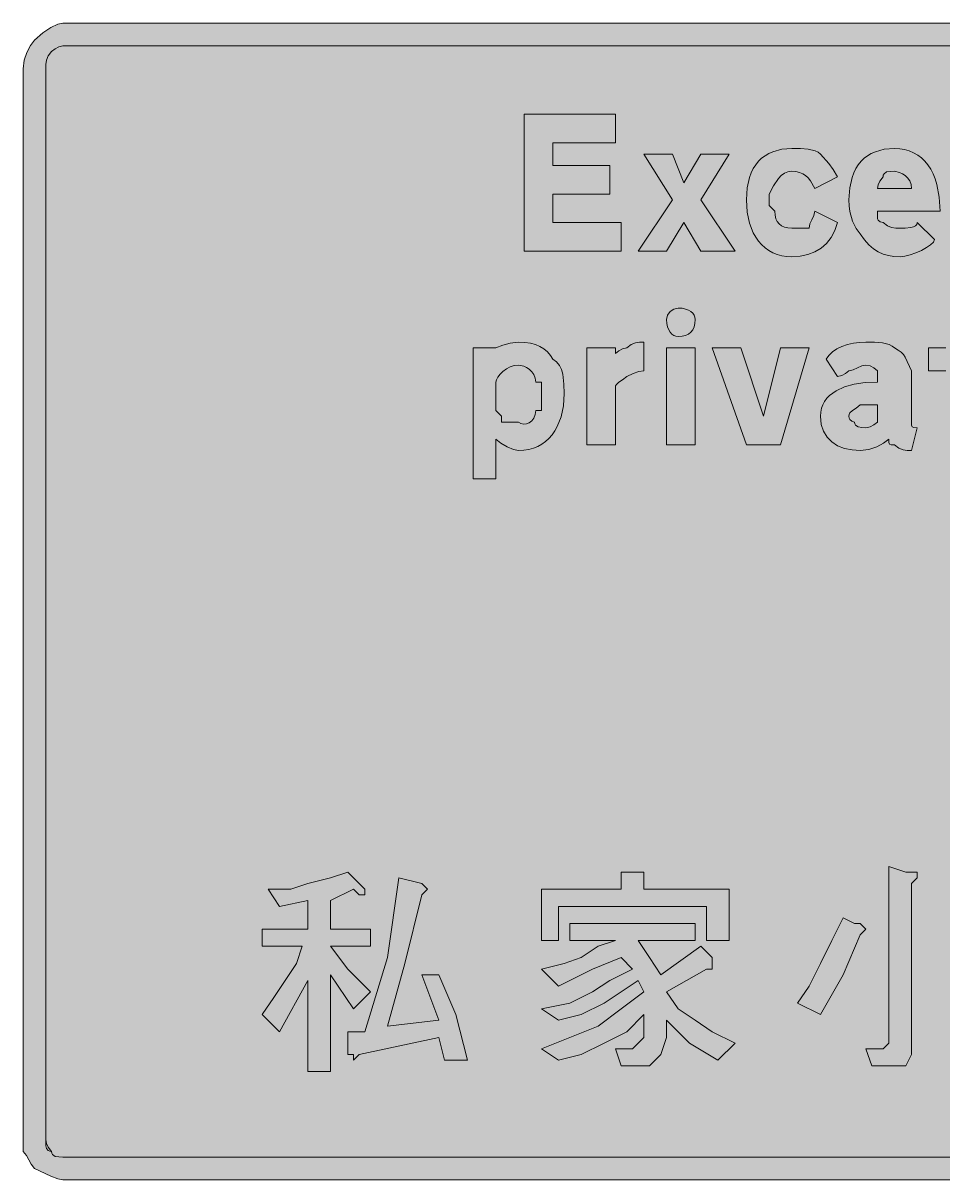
# Model space of a CAD drawing. Header units: metres. Extents: x 12 to 555, y 13 to 257.
# Drawn here: x 12.3 to 206.1, y 13.4 to 257 of the extents above; entities that cross this region are included whole.
import ezdxf

# ---------------------------------------------------------------- set-up
doc = ezdxf.new("R2010")
doc.units = ezdxf.units.M
doc.layers.add('FILL_BLACK_000000', color=7, linetype='Continuous', true_color=0x000000)
doc.layers.add('FILL_WHITE_FFFFFF', color=7, linetype='Continuous', true_color=0xffffff)

msp = doc.modelspace()

# ---------------------------------------------------------------- hatches: boundary and pattern name
at = {"layer": 'FILL_BLACK_000000', "true_color": 0x000000}
h = msp.add_hatch(color=7, dxfattribs=at)
h.dxf.hatch_style = 1
h.paths.add_polyline_path([(545.97, 256.85), (546.87, 256.44), (547.77, 256.03), (548.67, 255.84), (549.55, 255.63), (550.32, 255.09), (550.86, 254.32), (551.07, 253.44), (551.95, 253.23), (552.72, 252.69), (553.26, 251.92), (553.47, 251.04), (553.66, 250.14), (554.07, 249.24), (554.48, 248.34), (554.67, 247.44), (554.67, 21.84), (554.45, 20.73), (553.77, 19.29), (552.65, 17.62), (551.07, 15.84), (549.96, 14.96), (548.52, 14.19), (546.85, 13.65), (545.07, 13.44), (20.67, 13.44), (19.56, 13.65), (18.12, 14.19), (14.67, 15.84), (13.96, 16.74), (13.47, 17.64), (12.98, 18.54), (12.27, 19.44), (12.27, 21.84), (12.27, 247.44), (12.48, 249.22), (13.02, 250.89), (13.79, 252.33), (14.67, 253.44), (16.45, 255.01), (18.12, 256.14), (19.56, 256.81), (20.67, 257.04), (545.07, 257.04), (545.97, 256.85)])
h.paths.add_polyline_path([(19.02, 251.64), (18.27, 251.04), (17.58, 250.14), (17.22, 249.24), (17.09, 248.34), (17.07, 247.44), (17.07, 21.84), (17.22, 21.09), (17.58, 20.32), (18.27, 19.44), (18.32, 19.04), (18.48, 18.75), (19.02, 18.39), (19.79, 18.26), (20.67, 18.24), (545.07, 18.24), (547.47, 18.24), (548.67, 19.44), (549.36, 20.32), (549.72, 21.09), (549.87, 21.84), (549.87, 247.44), (549.85, 248.34), (549.72, 249.24), (549.36, 250.14), (548.67, 251.04), (547.77, 251.23), (546.87, 251.64), (545.97, 252.05), (545.07, 252.24), (20.67, 252.24), (19.79, 252.05), (19.02, 251.64)], flags=16)
h = msp.add_hatch(color=7, dxfattribs=at)
h.dxf.hatch_style = 1
h.paths.add_polyline_path([(123.87, 215.04), (138.27, 215.04), (138.27, 209.04), (117.87, 209.04), (117.87, 237.84), (137.07, 237.84), (137.07, 231.84), (123.87, 231.84), (123.87, 227.04), (135.87, 227.04), (135.87, 221.04), (123.87, 221.04), (123.87, 215.04)])
h = msp.add_hatch(color=7, dxfattribs=at)
h.dxf.hatch_style = 1
h.paths.add_polyline_path([(161.07, 229.44), (155.07, 219.84), (162.27, 209.04), (155.07, 209.04), (151.47, 215.04), (147.87, 209.04), (141.87, 209.04), (149.07, 219.84), (143.07, 229.44), (149.07, 229.44), (151.47, 223.44), (155.07, 229.44), (161.07, 229.44)])
h = msp.add_hatch(color=7, dxfattribs=at)
h.dxf.hatch_style = 1
h.paths.add_polyline_path([(176.05, 230.62), (177.72, 230.49), (179.16, 230.13), (179.77, 229.84), (180.27, 229.44), (182.07, 227.49), (182.97, 226.23), (183.87, 224.64), (179.07, 222.24), (178.15, 223.81), (177.66, 224.43), (177.12, 224.94), (176.53, 225.33), (175.86, 225.61), (175.12, 225.78), (174.27, 225.84), (173.42, 225.73), (172.68, 225.43), (172.01, 224.95), (171.42, 224.34), (170.39, 222.8), (169.47, 221.04), (169.47, 219.84), (169.47, 218.64), (170.67, 217.44), (170.73, 216.6), (170.9, 215.86), (171.18, 215.25), (171.57, 214.74), (172.08, 214.35), (172.7, 214.06), (173.43, 213.9), (174.27, 213.84), (177.87, 213.84), (178.06, 214.74), (178.47, 215.64), (178.88, 216.54), (179.07, 217.44), (183.87, 215.04), (183.31, 213.35), (182.54, 211.89), (181.57, 210.65), (180.42, 209.64), (179.1, 208.85), (177.63, 208.29), (176.01, 207.95), (174.27, 207.84), (173.17, 207.9), (172.13, 208.06), (171.16, 208.33), (170.24, 208.7), (169.38, 209.17), (168.6, 209.74), (167.87, 210.4), (167.22, 211.14), (166.64, 211.97), (166.13, 212.88), (165.33, 214.93), (164.84, 217.26), (164.67, 219.84), (164.84, 222.37), (165.33, 224.56), (165.69, 225.54), (166.13, 226.42), (166.64, 227.22), (167.22, 227.94), (167.87, 228.57), (168.6, 229.12), (169.38, 229.59), (170.24, 229.96), (172.13, 230.47), (174.27, 230.64), (176.05, 230.62)])
h = msp.add_hatch(color=7, dxfattribs=at)
h.dxf.hatch_style = 1
h.paths.add_polyline_path([(192.27, 216.24), (192.32, 215.84), (192.46, 215.55), (192.87, 215.19), (193.47, 215.04), (194.37, 214.35), (195.27, 213.99), (196.17, 213.86), (197.07, 213.84), (198.14, 213.86), (199.32, 213.99), (199.85, 214.13), (200.28, 214.35), (200.56, 214.64), (200.67, 215.04), (204.27, 211.44), (204.06, 210.94), (203.48, 210.37), (202.62, 209.77), (201.57, 209.19), (200.4, 208.66), (199.21, 208.23), (198.07, 207.95), (197.07, 207.84), (195.77, 207.9), (194.58, 208.08), (193.46, 208.41), (192.42, 208.89), (191.43, 209.54), (190.49, 210.37), (189.57, 211.4), (188.67, 212.64), (187.79, 213.76), (187.02, 215.34), (186.48, 217.36), (186.32, 218.55), (186.27, 219.84), (186.44, 222.37), (186.93, 224.56), (187.29, 225.54), (187.73, 226.42), (188.24, 227.22), (188.82, 227.94), (189.47, 228.57), (190.2, 229.12), (190.98, 229.59), (191.84, 229.96), (193.73, 230.47), (195.87, 230.64), (196.97, 230.58), (198.01, 230.42), (198.98, 230.14), (199.9, 229.76), (200.76, 229.27), (201.54, 228.68), (202.27, 227.98), (202.92, 227.19), (203.5, 226.3), (204.01, 225.31), (204.45, 224.22), (204.81, 223.05), (205.3, 220.42), (205.47, 217.44), (192.27, 217.44), (192.27, 216.24)])
h.paths.add_polyline_path([(199.36, 223.08), (199.08, 223.81), (198.65, 224.43), (198.12, 224.94), (197.54, 225.33), (196.94, 225.61), (195.87, 225.84), (194.99, 225.82), (194.22, 225.69), (193.68, 225.33), (193.52, 225.04), (193.47, 224.64), (192.78, 223.76), (192.42, 222.99), (192.27, 222.24), (199.47, 222.24), (199.36, 223.08)], flags=16)
h = msp.add_hatch(color=7, dxfattribs=at)
h.dxf.hatch_style = 1
h.paths.add_polyline_path([(153.81, 193.8), (153.64, 193.06), (153.36, 192.45), (152.97, 191.94), (152.46, 191.55), (151.85, 191.26), (151.11, 191.1), (150.27, 191.04), (149.82, 191.1), (149.39, 191.26), (148.98, 191.55), (148.62, 191.94), (148.31, 192.45), (148.08, 193.06), (147.92, 193.8), (147.87, 194.64), (148.08, 195.52), (148.62, 196.29), (149.39, 196.83), (150.27, 197.04), (151.11, 196.99), (151.85, 196.83), (152.46, 196.6), (152.97, 196.29), (153.36, 195.93), (153.64, 195.52), (153.81, 195.09), (153.87, 194.64), (153.81, 193.8)])
h = msp.add_hatch(color=7, dxfattribs=at)
h.dxf.hatch_style = 1
h.paths.add_polyline_path([(217.47, 188.64), (217.47, 183.84), (211.47, 183.84), (211.47, 174.24), (211.62, 173.64), (211.98, 173.23), (212.27, 173.09), (212.67, 173.04), (212.82, 172.44), (213.18, 172.03), (213.47, 171.89), (213.87, 171.84), (215.07, 171.84), (215.47, 171.89), (215.78, 172.03), (216.27, 172.44), (216.76, 172.85), (217.07, 172.99), (217.47, 173.04), (217.47, 168.24), (216.53, 167.55), (215.37, 167.19), (213.76, 167.06), (211.47, 167.04), (210.57, 167.06), (209.67, 167.19), (208.77, 167.55), (207.87, 168.24), (207.18, 169.14), (206.82, 170.04), (206.69, 170.94), (206.67, 171.84), (206.67, 183.84), (203.07, 183.84), (203.07, 188.64), (206.67, 188.64), (206.67, 194.64), (211.47, 197.04), (211.47, 188.64), (217.47, 188.64)])
h = msp.add_hatch(color=7, dxfattribs=at)
h.dxf.hatch_style = 1
h.paths.add_polyline_path([(125.61, 174.13), (124.81, 172.08), (124.3, 171.17), (123.72, 170.34), (123.07, 169.6), (122.34, 168.94), (121.56, 168.37), (120.7, 167.9), (119.78, 167.53), (118.81, 167.26), (117.77, 167.1), (116.67, 167.04), (115.58, 167.25), (114.27, 167.79), (112.96, 168.56), (111.87, 169.44), (111.87, 161.04), (107.07, 161.04), (107.07, 188.64), (111.87, 188.64), (113.37, 189.24), (114.91, 189.65), (116.67, 189.84), (117.96, 189.78), (119.15, 189.61), (120.21, 189.33), (121.17, 188.94), (122.01, 188.43), (122.75, 187.81), (123.36, 187.08), (123.87, 186.24), (124.66, 185.68), (125.26, 184.95), (125.68, 184.07), (125.97, 183.09), (126.23, 181.01), (126.27, 179.04), (126.1, 176.46), (125.61, 174.13)])
h.paths.add_polyline_path([(117.74, 172.57), (118.34, 172.64), (118.92, 172.89), (119.45, 173.31), (119.88, 173.88), (120.16, 174.6), (120.27, 175.44), (121.47, 175.44), (121.47, 176.64), (121.47, 180.24), (121.47, 181.44), (120.27, 181.44), (120.16, 182.28), (119.88, 183.01), (119.45, 183.63), (118.92, 184.14), (118.34, 184.53), (117.74, 184.81), (116.67, 185.04), (115.77, 184.93), (114.91, 184.65), (114.1, 184.22), (113.37, 183.69), (112.76, 183.11), (112.28, 182.51), (111.98, 181.94), (111.87, 181.44), (111.87, 175.44), (113.07, 174.24), (113.07, 173.04), (116.67, 173.04), (117.17, 172.7), (117.74, 172.57)], flags=16)
h = msp.add_hatch(color=7, dxfattribs=at)
h.dxf.hatch_style = 1
h.paths.add_polyline_path([(131.07, 188.64), (137.07, 188.64), (137.07, 187.44), (137.82, 188.04), (138.59, 188.45), (139.47, 188.64), (140.37, 189.33), (141.27, 189.69), (142.17, 189.82), (143.07, 189.84), (143.07, 183.84), (142, 183.65), (140.82, 183.24), (139.47, 182.64), (138.59, 181.93), (137.82, 181.44), (137.28, 180.95), (137.12, 180.64), (137.07, 180.24), (137.07, 168.24), (131.07, 168.24), (131.07, 188.64)])
h = msp.add_hatch(color=7, dxfattribs=at)
h.dxf.hatch_style = 1
h.paths.add_polyline_path([(147.87, 168.24), (147.87, 188.64), (153.87, 188.64), (153.87, 168.24), (147.87, 168.24)])
h = msp.add_hatch(color=7, dxfattribs=at)
h.dxf.hatch_style = 1
h.paths.add_polyline_path([(157.47, 188.64), (163.47, 188.64), (168.27, 174.24), (171.87, 188.64), (177.87, 188.64), (171.87, 168.24), (168.27, 168.24), (164.67, 168.24), (157.47, 188.64)])
h = msp.add_hatch(color=7, dxfattribs=at)
h.dxf.hatch_style = 1
h.paths.add_polyline_path([(198.57, 167.06), (197.67, 167.19), (196.77, 167.55), (195.87, 168.24), (195.18, 168.26), (194.82, 168.39), (194.69, 168.75), (194.67, 169.44), (193.56, 168.56), (192.12, 167.79), (190.45, 167.25), (188.67, 167.04), (186.93, 167.15), (185.33, 167.49), (183.9, 168.05), (182.67, 168.84), (181.66, 169.85), (180.91, 171.09), (180.43, 172.55), (180.27, 174.24), (180.33, 175.11), (180.49, 175.93), (180.76, 176.69), (181.13, 177.39), (181.6, 178.04), (182.17, 178.63), (183.57, 179.64), (185.31, 180.43), (187.36, 180.99), (189.69, 181.33), (192.27, 181.44), (192.27, 182.64), (192.27, 183.84), (191.52, 184.44), (190.75, 184.85), (189.87, 185.04), (188.97, 184.85), (188.07, 184.44), (187.17, 184.03), (186.27, 183.84), (185.52, 183.24), (184.75, 182.83), (183.87, 182.64), (181.47, 186.24), (182.03, 187.08), (182.78, 187.81), (183.71, 188.43), (184.77, 188.94), (185.95, 189.33), (187.21, 189.61), (188.52, 189.78), (189.87, 189.84), (191.65, 189.82), (193.32, 189.69), (194.76, 189.33), (195.37, 189.04), (195.87, 188.64), (196.66, 188.19), (197.28, 187.72), (197.75, 187.23), (198.12, 186.69), (199.47, 183.84), (199.47, 173.04), (199.49, 172.35), (199.62, 171.99), (199.98, 171.86), (200.67, 171.84), (199.47, 167.04), (198.57, 167.06)])
h.paths.add_polyline_path([(186.46, 173.55), (186.87, 173.19), (187.47, 173.04), (187.52, 172.64), (187.68, 172.35), (188.22, 171.99), (188.99, 171.86), (189.87, 171.84), (190.75, 172.03), (191.52, 172.44), (192.27, 173.04), (192.27, 176.64), (188.67, 176.64), (187.79, 175.93), (187.02, 175.44), (186.48, 174.95), (186.32, 174.64), (186.27, 174.24), (186.32, 173.84), (186.46, 173.55)], flags=16)
h = msp.add_hatch(color=7, dxfattribs=at)
h.dxf.hatch_style = 1
h.paths.add_polyline_path([(68.67, 74.64), (72.27, 75.84), (77.07, 77.04), (80.67, 78.24), (84.27, 74.64), (84.27, 73.44), (83.07, 73.44), (81.87, 74.64), (77.07, 72.24), (77.07, 66.24), (85.47, 66.24), (85.47, 62.64), (77.07, 62.64), (80.67, 57.84), (85.47, 53.04), (81.87, 49.44), (77.07, 56.64), (77.07, 36.24), (72.27, 36.24), (72.27, 55.44), (66.27, 44.64), (62.67, 48.24), (65.07, 51.84), (67.47, 55.44), (69.87, 59.04), (71.07, 62.64), (62.67, 62.64), (62.67, 66.24), (72.27, 66.24), (72.27, 72.24), (66.27, 71.04), (63.87, 74.64), (68.67, 74.64)])
h = msp.add_hatch(color=7, dxfattribs=at)
h.dxf.hatch_style = 1
h.paths.add_polyline_path([(141.87, 78.24), (143.07, 78.24), (143.07, 77.04), (143.07, 74.64), (161.07, 74.64), (161.07, 63.84), (156.27, 63.84), (156.27, 71.04), (125.07, 71.04), (125.07, 63.84), (121.47, 63.84), (121.47, 74.64), (138.27, 74.64), (138.27, 78.24), (141.87, 78.24)])
h = msp.add_hatch(color=7, dxfattribs=at)
h.dxf.hatch_style = 1
h.paths.add_polyline_path([(199.47, 78.24), (200.67, 78.24), (200.67, 77.04), (199.47, 75.84), (199.47, 42.24), (199.47, 39.84), (198.27, 37.44), (197.07, 37.44), (194.67, 37.44), (191.07, 37.44), (189.87, 41.04), (192.27, 41.04), (193.47, 41.04), (194.67, 42.24), (194.67, 43.44), (194.67, 79.44), (198.27, 78.24), (199.47, 78.24)])
h = msp.add_hatch(color=7, dxfattribs=at)
h.dxf.hatch_style = 1
h.paths.add_polyline_path([(97.47, 74.64), (96.27, 73.44), (92.67, 59.04), (89.07, 45.84), (99.87, 47.04), (96.27, 56.64), (99.87, 56.64), (103.47, 48.24), (105.87, 38.64), (101.07, 38.64), (99.87, 43.44), (83.07, 39.84), (81.87, 38.64), (81.87, 39.84), (80.67, 39.84), (80.67, 44.64), (84.27, 44.64), (89.07, 60.24), (91.47, 77.04), (96.27, 75.84), (97.47, 74.64)])
h = msp.add_hatch(color=7, dxfattribs=at)
h.dxf.hatch_style = 1
h.paths.add_polyline_path([(177.87, 54.24), (180.27, 59.04), (182.67, 63.84), (185.07, 68.64), (187.47, 67.44), (188.67, 67.44), (189.87, 66.24), (188.67, 65.04), (185.07, 56.64), (180.27, 48.24), (175.47, 50.64), (177.87, 54.24)])
h = msp.add_hatch(color=7, dxfattribs=at)
h.dxf.hatch_style = 1
h.paths.add_polyline_path([(153.87, 67.44), (153.87, 63.84), (143.07, 63.84), (141.87, 63.84), (144.27, 60.24), (146.67, 56.64), (155.07, 62.64), (157.47, 60.24), (157.47, 59.04), (157.47, 57.84), (156.27, 57.84), (147.87, 53.04), (150.27, 49.44), (153.87, 47.04), (157.47, 44.64), (162.27, 42.24), (158.67, 38.64), (152.67, 42.24), (147.87, 47.04), (147.87, 43.44), (146.67, 39.84), (144.27, 37.44), (141.87, 37.44), (138.27, 37.44), (137.07, 41.04), (140.67, 41.04), (141.87, 42.24), (143.07, 43.44), (143.07, 45.84), (143.07, 48.24), (139.47, 44.64), (134.67, 42.24), (129.87, 39.84), (125.07, 38.64), (121.47, 41.04), (127.47, 43.44), (133.47, 45.84), (138.27, 49.44), (143.07, 53.04), (141.87, 55.44), (138.27, 53.04), (134.67, 50.64), (129.87, 48.24), (125.07, 47.04), (121.47, 49.44), (127.47, 50.64), (132.27, 53.04), (135.87, 55.44), (140.67, 57.84), (138.27, 60.24), (132.27, 57.84), (125.07, 54.24), (121.47, 57.84), (126.27, 59.04), (129.87, 60.24), (133.47, 62.64), (137.07, 63.84), (127.47, 63.84), (127.47, 67.44), (153.87, 67.44)])
at = {"layer": 'FILL_WHITE_FFFFFF', "true_color": 0xffffff}
h = msp.add_hatch(color=7, dxfattribs=at)
h.dxf.hatch_style = 1
h.paths.add_polyline_path([(545.07, 252.24), (547.47, 252.24), (547.49, 251.55), (547.62, 251.19), (547.98, 251.06), (548.67, 251.04), (548.69, 250.33), (548.82, 249.84), (549.18, 249.35), (549.87, 248.64), (549.87, 247.44), (549.87, 21.84), (549.72, 21.09), (549.36, 20.32), (548.67, 19.44), (547.47, 18.24), (545.07, 18.24), (20.67, 18.24), (19.79, 18.26), (19.02, 18.39), (18.48, 18.75), (18.32, 19.04), (18.27, 19.44), (17.87, 19.49), (17.58, 19.63), (17.22, 20.04), (17.07, 20.64), (17.07, 21.84), (17.07, 247.44), (17.09, 248.34), (17.22, 249.24), (17.58, 250.14), (18.27, 251.04), (19.02, 251.64), (19.79, 252.05), (20.67, 252.24), (545.07, 252.24)])

# ---------------------------------------------------------------- linework, layer by layer
at = {"layer": 'FILL_BLACK_000000', "lineweight": 0, "true_color": 0x000000}
for points in [[(545.07, 13.44), (20.67, 13.44), (19.56, 13.65), (18.12, 14.19), (14.67, 15.84), (13.96, 16.74), (13.47, 17.64), (12.98, 18.54), (12.27, 19.44), (12.27, 21.84), (12.27, 247.44), (12.48, 249.22), (13.02, 250.89), (13.79, 252.33), (14.67, 253.44), (16.45, 255.01), (18.12, 256.14), (19.56, 256.81), (20.67, 257.04), (545.07, 257.04)], [(545.07, 252.24), (20.67, 252.24), (19.79, 252.05), (19.02, 251.64), (18.27, 251.04), (17.58, 250.14), (17.22, 249.24), (17.09, 248.34), (17.07, 247.44), (17.07, 21.84), (17.22, 21.09), (17.58, 20.32), (18.27, 19.44), (18.32, 19.04), (18.48, 18.75), (19.02, 18.39), (19.79, 18.26), (20.67, 18.24), (545.07, 18.24)], [(206.67, 183.84), (203.07, 183.84), (203.07, 188.64), (206.67, 188.64)]]:
    msp.add_lwpolyline(points, dxfattribs=at)
for points in [[(123.87, 215.04), (138.27, 215.04), (138.27, 209.04), (117.87, 209.04), (117.87, 237.84), (137.07, 237.84), (137.07, 231.84), (123.87, 231.84), (123.87, 227.04), (135.87, 227.04), (135.87, 221.04), (123.87, 221.04)], [(161.07, 229.44), (155.07, 219.84), (162.27, 209.04), (155.07, 209.04), (151.47, 215.04), (147.87, 209.04), (141.87, 209.04), (149.07, 219.84), (143.07, 229.44), (149.07, 229.44), (151.47, 223.44), (155.07, 229.44)], [(176.05, 230.62), (177.72, 230.49), (179.16, 230.13), (179.77, 229.84), (180.27, 229.44), (182.07, 227.49), (182.97, 226.23), (183.87, 224.64), (179.07, 222.24), (178.15, 223.81), (177.66, 224.43), (177.12, 224.94), (176.53, 225.33), (175.86, 225.61), (175.12, 225.78), (174.27, 225.84), (173.42, 225.73), (172.68, 225.43), (172.01, 224.95), (171.42, 224.34), (170.39, 222.8), (169.47, 221.04), (169.47, 219.84), (169.47, 218.64), (170.67, 217.44), (170.73, 216.6), (170.9, 215.86), (171.18, 215.25), (171.57, 214.74), (172.08, 214.35), (172.7, 214.06), (173.43, 213.9), (174.27, 213.84), (177.87, 213.84), (178.06, 214.74), (178.47, 215.64), (178.88, 216.54), (179.07, 217.44), (183.87, 215.04), (183.31, 213.35), (182.54, 211.89), (181.57, 210.65), (180.42, 209.64), (179.1, 208.85), (177.63, 208.29), (176.01, 207.95), (174.27, 207.84), (173.17, 207.9), (172.13, 208.06), (171.16, 208.33), (170.24, 208.7), (169.38, 209.17), (168.6, 209.74), (167.87, 210.4), (167.22, 211.14), (166.64, 211.97), (166.13, 212.88), (165.33, 214.93), (164.84, 217.26), (164.67, 219.84), (164.84, 222.37), (165.33, 224.56), (165.69, 225.54), (166.13, 226.42), (166.64, 227.22), (167.22, 227.94), (167.87, 228.57), (168.6, 229.12), (169.38, 229.59), (170.24, 229.96), (172.13, 230.47), (174.27, 230.64)], [(192.27, 216.24), (192.32, 215.84), (192.46, 215.55), (192.87, 215.19), (193.47, 215.04), (194.37, 214.35), (195.27, 213.99), (196.17, 213.86), (197.07, 213.84), (198.14, 213.86), (199.32, 213.99), (199.85, 214.13), (200.28, 214.35), (200.56, 214.64), (200.67, 215.04), (204.27, 211.44), (204.06, 210.94), (203.48, 210.37), (202.62, 209.77), (201.57, 209.19), (200.4, 208.66), (199.21, 208.23), (198.07, 207.95), (197.07, 207.84), (195.77, 207.9), (194.58, 208.08), (193.46, 208.41), (192.42, 208.89), (191.43, 209.54), (190.49, 210.37), (189.57, 211.4), (188.67, 212.64), (187.79, 213.76), (187.02, 215.34), (186.48, 217.36), (186.32, 218.55), (186.27, 219.84), (186.44, 222.37), (186.93, 224.56), (187.29, 225.54), (187.73, 226.42), (188.24, 227.22), (188.82, 227.94), (189.47, 228.57), (190.2, 229.12), (190.98, 229.59), (191.84, 229.96), (193.73, 230.47), (195.87, 230.64), (196.97, 230.58), (198.01, 230.42), (198.98, 230.14), (199.9, 229.76), (200.76, 229.27), (201.54, 228.68), (202.27, 227.98), (202.92, 227.19), (203.5, 226.3), (204.01, 225.31), (204.45, 224.22), (204.81, 223.05), (205.3, 220.42), (205.47, 217.44), (192.27, 217.44)], [(199.36, 223.08), (199.08, 223.81), (198.65, 224.43), (198.12, 224.94), (197.54, 225.33), (196.94, 225.61), (195.87, 225.84), (194.99, 225.82), (194.22, 225.69), (193.68, 225.33), (193.52, 225.04), (193.47, 224.64), (192.78, 223.76), (192.42, 222.99), (192.27, 222.24), (199.47, 222.24)], [(153.81, 193.8), (153.64, 193.06), (153.36, 192.45), (152.97, 191.94), (152.46, 191.55), (151.85, 191.26), (151.11, 191.1), (150.27, 191.04), (149.82, 191.1), (149.39, 191.26), (148.98, 191.55), (148.62, 191.94), (148.31, 192.45), (148.08, 193.06), (147.92, 193.8), (147.87, 194.64), (148.08, 195.52), (148.62, 196.29), (149.39, 196.83), (150.27, 197.04), (151.11, 196.99), (151.85, 196.83), (152.46, 196.6), (152.97, 196.29), (153.36, 195.93), (153.64, 195.52), (153.81, 195.09), (153.87, 194.64)], [(125.61, 174.13), (124.81, 172.08), (124.3, 171.17), (123.72, 170.34), (123.07, 169.6), (122.34, 168.94), (121.56, 168.37), (120.7, 167.9), (119.78, 167.53), (118.81, 167.26), (117.77, 167.1), (116.67, 167.04), (115.58, 167.25), (114.27, 167.79), (112.96, 168.56), (111.87, 169.44), (111.87, 161.04), (107.07, 161.04), (107.07, 188.64), (111.87, 188.64), (113.37, 189.24), (114.91, 189.65), (116.67, 189.84), (117.96, 189.78), (119.15, 189.61), (120.21, 189.33), (121.17, 188.94), (122.01, 188.43), (122.75, 187.81), (123.36, 187.08), (123.87, 186.24), (124.66, 185.68), (125.26, 184.95), (125.68, 184.07), (125.97, 183.09), (126.23, 181.01), (126.27, 179.04), (126.1, 176.46)], [(131.07, 188.64), (137.07, 188.64), (137.07, 187.44), (137.82, 188.04), (138.59, 188.45), (139.47, 188.64), (140.37, 189.33), (141.27, 189.69), (142.17, 189.82), (143.07, 189.84), (143.07, 183.84), (142, 183.65), (140.82, 183.24), (139.47, 182.64), (138.59, 181.93), (137.82, 181.44), (137.28, 180.95), (137.12, 180.64), (137.07, 180.24), (137.07, 168.24), (131.07, 168.24)], [(147.87, 168.24), (147.87, 188.64), (153.87, 188.64), (153.87, 168.24)], [(157.47, 188.64), (163.47, 188.64), (168.27, 174.24), (171.87, 188.64), (177.87, 188.64), (171.87, 168.24), (168.27, 168.24), (164.67, 168.24)], [(198.57, 167.06), (197.67, 167.19), (196.77, 167.55), (195.87, 168.24), (195.18, 168.26), (194.82, 168.39), (194.69, 168.75), (194.67, 169.44), (193.56, 168.56), (192.12, 167.79), (190.45, 167.25), (188.67, 167.04), (186.93, 167.15), (185.33, 167.49), (183.9, 168.05), (182.67, 168.84), (181.66, 169.85), (180.91, 171.09), (180.43, 172.55), (180.27, 174.24), (180.33, 175.11), (180.49, 175.93), (180.76, 176.69), (181.13, 177.39), (181.6, 178.04), (182.17, 178.63), (183.57, 179.64), (185.31, 180.43), (187.36, 180.99), (189.69, 181.33), (192.27, 181.44), (192.27, 182.64), (192.27, 183.84), (191.52, 184.44), (190.75, 184.85), (189.87, 185.04), (188.97, 184.85), (188.07, 184.44), (187.17, 184.03), (186.27, 183.84), (185.52, 183.24), (184.75, 182.83), (183.87, 182.64), (181.47, 186.24), (182.03, 187.08), (182.78, 187.81), (183.71, 188.43), (184.77, 188.94), (185.95, 189.33), (187.21, 189.61), (188.52, 189.78), (189.87, 189.84), (191.65, 189.82), (193.32, 189.69), (194.76, 189.33), (195.37, 189.04), (195.87, 188.64), (196.66, 188.19), (197.28, 187.72), (197.75, 187.23), (198.12, 186.69), (199.47, 183.84), (199.47, 173.04), (199.49, 172.35), (199.62, 171.99), (199.98, 171.86), (200.67, 171.84), (199.47, 167.04)], [(117.74, 172.57), (118.34, 172.64), (118.92, 172.89), (119.45, 173.31), (119.88, 173.88), (120.16, 174.6), (120.27, 175.44), (121.47, 175.44), (121.47, 176.64), (121.47, 180.24), (121.47, 181.44), (120.27, 181.44), (120.16, 182.28), (119.88, 183.01), (119.45, 183.63), (118.92, 184.14), (118.34, 184.53), (117.74, 184.81), (116.67, 185.04), (115.77, 184.93), (114.91, 184.65), (114.1, 184.22), (113.37, 183.69), (112.76, 183.11), (112.28, 182.51), (111.98, 181.94), (111.87, 181.44), (111.87, 175.44), (113.07, 174.24), (113.07, 173.04), (116.67, 173.04), (117.17, 172.7)], [(186.46, 173.55), (186.87, 173.19), (187.47, 173.04), (187.52, 172.64), (187.68, 172.35), (188.22, 171.99), (188.99, 171.86), (189.87, 171.84), (190.75, 172.03), (191.52, 172.44), (192.27, 173.04), (192.27, 176.64), (188.67, 176.64), (187.79, 175.93), (187.02, 175.44), (186.48, 174.95), (186.32, 174.64), (186.27, 174.24), (186.32, 173.84)], [(68.67, 74.64), (72.27, 75.84), (77.07, 77.04), (80.67, 78.24), (84.27, 74.64), (84.27, 73.44), (83.07, 73.44), (81.87, 74.64), (77.07, 72.24), (77.07, 66.24), (85.47, 66.24), (85.47, 62.64), (77.07, 62.64), (80.67, 57.84), (85.47, 53.04), (81.87, 49.44), (77.07, 56.64), (77.07, 36.24), (72.27, 36.24), (72.27, 55.44), (66.27, 44.64), (62.67, 48.24), (65.07, 51.84), (67.47, 55.44), (69.87, 59.04), (71.07, 62.64), (62.67, 62.64), (62.67, 66.24), (72.27, 66.24), (72.27, 72.24), (66.27, 71.04), (63.87, 74.64)], [(141.87, 78.24), (143.07, 78.24), (143.07, 77.04), (143.07, 74.64), (161.07, 74.64), (161.07, 63.84), (156.27, 63.84), (156.27, 71.04), (125.07, 71.04), (125.07, 63.84), (121.47, 63.84), (121.47, 74.64), (138.27, 74.64), (138.27, 78.24)], [(199.47, 78.24), (200.67, 78.24), (200.67, 77.04), (199.47, 75.84), (199.47, 42.24), (199.47, 39.84), (198.27, 37.44), (197.07, 37.44), (194.67, 37.44), (191.07, 37.44), (189.87, 41.04), (192.27, 41.04), (193.47, 41.04), (194.67, 42.24), (194.67, 43.44), (194.67, 79.44), (198.27, 78.24)], [(97.47, 74.64), (96.27, 73.44), (92.67, 59.04), (89.07, 45.84), (99.87, 47.04), (96.27, 56.64), (99.87, 56.64), (103.47, 48.24), (105.87, 38.64), (101.07, 38.64), (99.87, 43.44), (83.07, 39.84), (81.87, 38.64), (81.87, 39.84), (80.67, 39.84), (80.67, 44.64), (84.27, 44.64), (89.07, 60.24), (91.47, 77.04), (96.27, 75.84)], [(177.87, 54.24), (180.27, 59.04), (182.67, 63.84), (185.07, 68.64), (187.47, 67.44), (188.67, 67.44), (189.87, 66.24), (188.67, 65.04), (185.07, 56.64), (180.27, 48.24), (175.47, 50.64)], [(153.87, 67.44), (153.87, 63.84), (143.07, 63.84), (141.87, 63.84), (144.27, 60.24), (146.67, 56.64), (155.07, 62.64), (157.47, 60.24), (157.47, 59.04), (157.47, 57.84), (156.27, 57.84), (147.87, 53.04), (150.27, 49.44), (153.87, 47.04), (157.47, 44.64), (162.27, 42.24), (158.67, 38.64), (152.67, 42.24), (147.87, 47.04), (147.87, 43.44), (146.67, 39.84), (144.27, 37.44), (141.87, 37.44), (138.27, 37.44), (137.07, 41.04), (140.67, 41.04), (141.87, 42.24), (143.07, 43.44), (143.07, 45.84), (143.07, 48.24), (139.47, 44.64), (134.67, 42.24), (129.87, 39.84), (125.07, 38.64), (121.47, 41.04), (127.47, 43.44), (133.47, 45.84), (138.27, 49.44), (143.07, 53.04), (141.87, 55.44), (138.27, 53.04), (134.67, 50.64), (129.87, 48.24), (125.07, 47.04), (121.47, 49.44), (127.47, 50.64), (132.27, 53.04), (135.87, 55.44), (140.67, 57.84), (138.27, 60.24), (132.27, 57.84), (125.07, 54.24), (121.47, 57.84), (126.27, 59.04), (129.87, 60.24), (133.47, 62.64), (137.07, 63.84), (127.47, 63.84), (127.47, 67.44)]]:
    msp.add_lwpolyline(points, close=True, dxfattribs=at)
at = {"layer": 'FILL_WHITE_FFFFFF', "lineweight": 0, "true_color": 0xffffff}
msp.add_lwpolyline([(545.07, 18.24), (20.67, 18.24), (19.79, 18.26), (19.02, 18.39), (18.48, 18.75), (18.32, 19.04), (18.27, 19.44), (17.87, 19.49), (17.58, 19.63), (17.22, 20.04), (17.07, 20.64), (17.07, 21.84), (17.07, 247.44), (17.09, 248.34), (17.22, 249.24), (17.58, 250.14), (18.27, 251.04), (19.02, 251.64), (19.79, 252.05), (20.67, 252.24), (545.07, 252.24)], dxfattribs=at)

doc.saveas('drawing.dxf')
